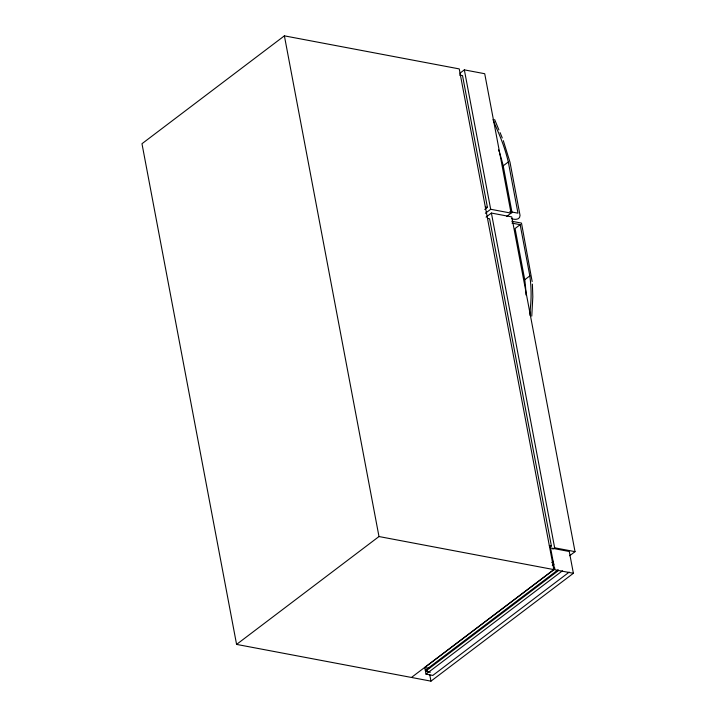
<?xml version="1.0" encoding="UTF-8"?>
<svg xmlns="http://www.w3.org/2000/svg" width="717" height="717" viewBox="0 0 717 717"><rect width="100%" height="100%" fill="white"/><g stroke="black" fill="none" stroke-linecap="round" stroke-linejoin="round"><path stroke-width="1.08" d="M531.772 316.116L532.821 296.82L532.39 284.129M284.389 35.85L141.975 143.714L236.583 644.404L411.45 677.457L553.856 569.603L459.247 68.904L284.389 35.85L378.988 536.54L236.583 644.404M459.884 73.251L464.347 69.872L484.719 73.717L511.06 213.119L506.605 216.489M512.072 212.671L503.217 165.824L508.308 161.97A147.388 98.892 52.9 0 0 497.392 130.189A147.388 98.892 52.9 0 1 493.045 119.614M484.746 209.427L487.426 207.401L462.519 75.59L459.463 75.007M485.346 213.308L490.679 209.265L511.06 213.119M486.045 217.117L491.396 213.057L511.777 216.91L575.025 551.651L569.683 555.702M530.033 315.381A147.388 98.892 52.9 0 1 530.562 305.738A147.388 98.892 52.9 0 0 529.827 275.884L520.157 224.672L515.066 228.526L524.745 279.738A147.388 98.892 52.9 0 1 525.893 292.491M524.745 279.738L529.827 275.884M549.607 547.286L551.391 545.933L489.577 218.775L487.533 218.389M552.87 549.15L554.653 547.806L575.025 551.651M551.767 562.639L553.542 561.294M552.305 565.48L554.08 564.136M552.977 569.307L554.761 567.954M427.233 670.718L425.289 670.35L424.751 667.509L554.94 568.904M425.289 670.35L558.158 569.719M569.226 572.094L432.799 675.432L426.006 674.15L425.468 671.3L558.337 570.669M426.006 674.15L562.442 570.813M412.302 677.619L430.971 681.15L573.385 573.286L569.262 551.481L550.584 547.949L554.707 569.764L573.385 573.286M485.382 207.016L487.426 207.401M509.832 211.632L517.979 213.173L508.308 161.97M511.714 218.631C514.627 219.985 520.273 219.805 520.04 215.396L509.993 162.221L503.316 140.649M511.768 221.257L521.492 223.095L532.157 281.539M512.01 223.13L520.157 224.672M549.356 545.547L551.391 545.933M378.988 536.54L553.856 569.603M424.751 667.509L429.608 668.423M425.468 671.3L430.325 672.223M498.915 129.947L494.622 119.506M500.072 132.6L502.276 137.96M464.347 69.872L490.679 209.265M491.396 213.057L554.653 547.806M429.734 674.607L430.971 681.15M525.928 293.325A147.388 98.892 52.9 0 1 525.973 294.992M498.566 149.916A147.388 98.892 52.9 0 1 499.166 151.681M499.453 152.569A147.388 98.892 52.9 0 1 503.217 165.824"/></g></svg>
